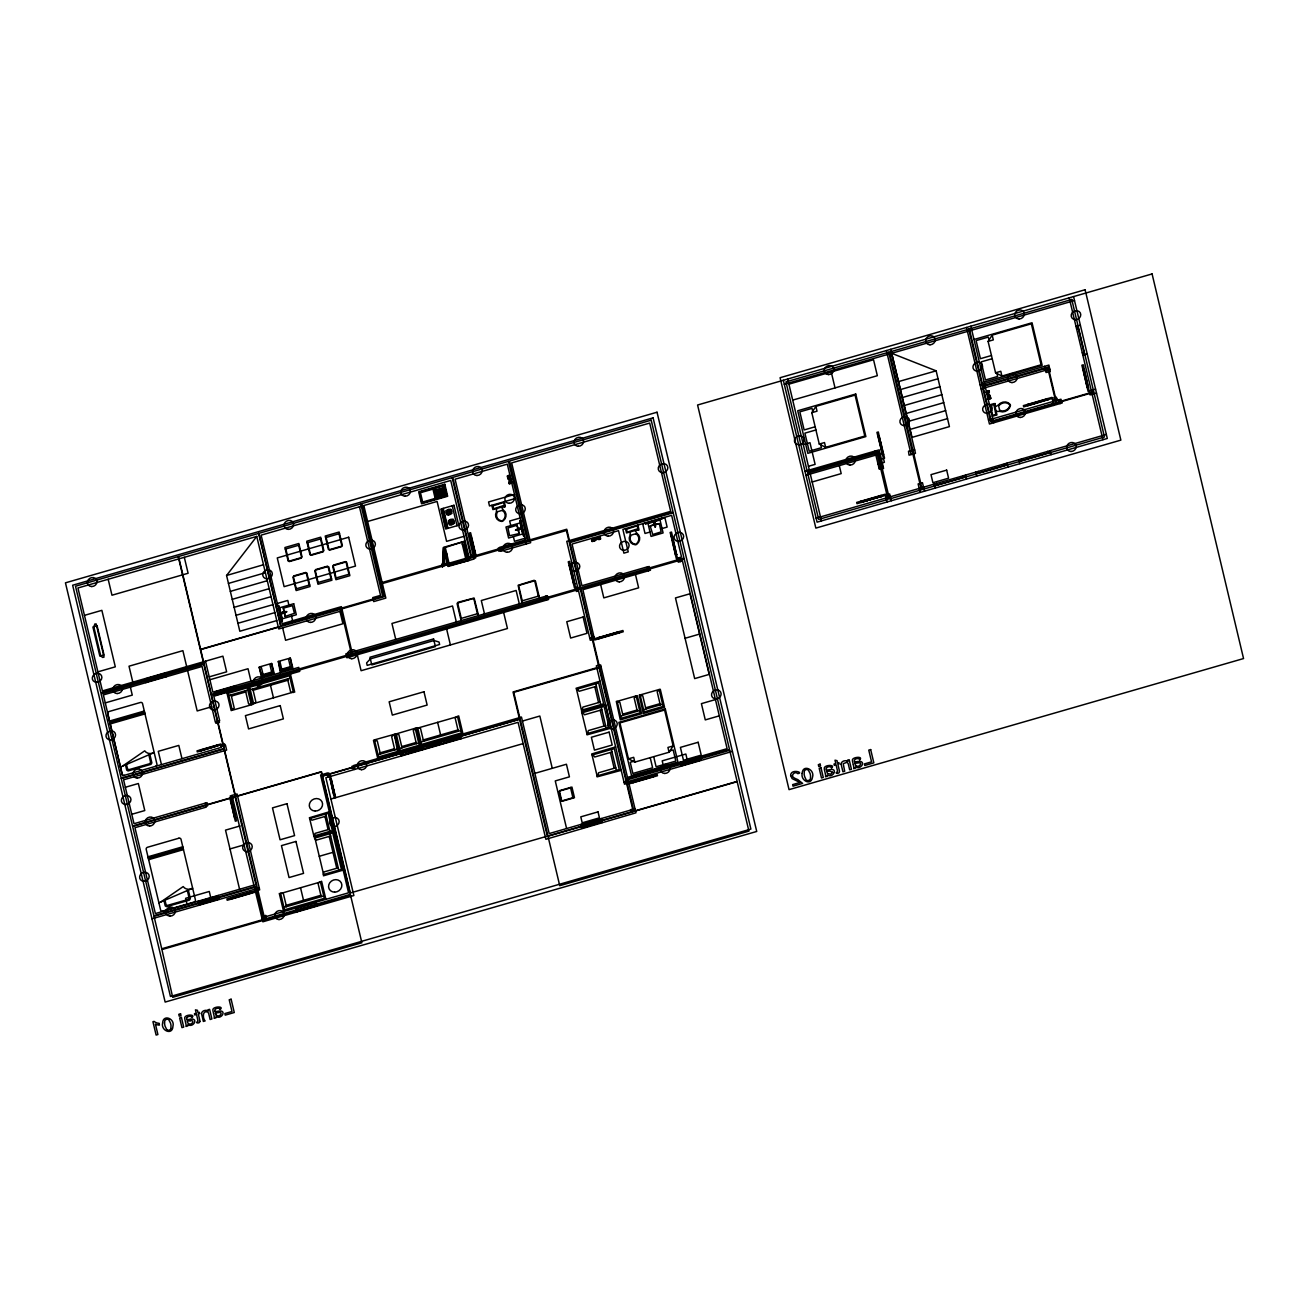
<?xml version="1.0" encoding="UTF-8"?>
<svg xmlns="http://www.w3.org/2000/svg" width="1309" height="1309" viewBox="0 0 1309 1309"><rect width="100%" height="100%" fill="white"/><g stroke="black" fill="none" stroke-linecap="round" stroke-linejoin="round"><path stroke-width="1.5" d="M198.003 1020.922L196.546 1014.475L194.746 1014.982L194.452 1013.722L196.235 1013.199L195.434 1009.844L197.446 1010.303L198.003 1012.691L199.312 1012.315L199.623 1013.591L198.314 1013.968L199.623 1019.498A9.278 8.312 -27.5 0 1 199.933 1021.413M837.564 771.23L836.091 764.816L834.308 765.34L834.013 764.063L835.797 763.54L834.995 760.185L837.007 760.644L837.564 763.032L838.873 762.656L839.167 763.932L837.875 764.309L839.184 769.856A9.278 8.312 -27.5 0 1 839.494 771.77C839.413 774.29 833.62 773.537 837.302 771.803M451.556 523.338C446.353 520.867 456.383 520.278 451.572 523.191M446.942 554.689L446.68 565.046L443.309 565.603M446.68 553.429L446.336 564.833L444.209 565.324M442.409 566.29L442.393 566.601A3.043 2.716 -27.5 0 1 442.557 563.394M444.209 565.57L445.076 548.193L444.193 548.226M650.197 526.038L652.766 534.497L661.127 531.896L659.327 523.616L650.262 525.874L659.294 523.535M654.925 523.207C655.089 520.475 656.3 529.801 654.565 526.054M496.716 508.497L496.307 512.081A7.51 6.725 -27.5 0 0 501.658 521.424A2.471 2.209 -27.5 0 0 502.885 521.064A7.51 6.725 -27.5 0 0 503.392 510.035L501.445 507.123M630.365 531.863L629.956 535.446A7.51 6.725 -27.5 0 0 635.307 544.789A2.471 2.209 -27.5 0 0 636.534 544.429A7.51 6.725 -27.5 0 0 637.025 533.401L635.078 530.489M199.868 1021.495C200.162 1023.736 194.043 1023.245 197.741 1021.462M450.181 512.228L449.658 510.837L448.087 511.23M447.94 511.164L448.185 513.275L450.296 512.359M252.408 704.422L248.105 686.26L252.375 704.52L232.249 710.263M261.653 677.964L259.133 666.952L262.176 677.015L273.565 673.726L271.601 663.303L274.432 674.282M289.829 658.182L278.359 661.438L280.83 671.632L292.218 668.343L290.254 657.92L293.101 668.899M393.616 734.513L374.423 739.896L378.628 756.929L397.609 751.464L394.336 734.087L399.081 752.364M399.376 752.282L395.154 733.924L396.202 733.809L400.243 750.695L419.224 745.23L415.215 728.426L416.377 728.082M636.158 695.897L637.319 695.668L641.623 713.716L620.302 719.868L616.294 701.379L617.177 701.477L621.17 718.281L640.15 712.8L636.158 695.897L617.112 701.346M659.114 689.516L660.276 689.287L664.579 707.335L643.259 713.487L639.25 694.997L640.134 695.095L644.126 711.9L663.107 706.418L659.114 689.516L640.068 694.964M170.906 1028.449L171.004 1025.372A25.787 23.104 -27.5 0 0 170.497 1023.065L168.714 1019.629A2.634 2.356 -27.5 0 0 164.705 1020.922L164.607 1023.998A26.589 23.824 -27.5 0 0 165.114 1026.305L166.783 1029.643M285.035 611.647L286.835 611.598L285.215 612.514M517.235 530.145L515.451 530.145L517.071 529.245M447.073 514.912L447.727 513.913M450.132 510.215L450.787 509.217M449.445 524.893L450.1 523.878M452.505 520.197L453.159 519.182M600.013 681.187L576.058 688.272L576.68 689.287L598.671 682.938L603.645 703.817L581.638 710.165L581.949 711.442M811.809 412.679L815.9 406.379L855.072 395.089L864.807 436.044L825.635 447.351L819.27 444.062L811.809 412.679L817.029 411.173L815.9 406.379M615.639 746.883L591.684 753.968L592.306 754.982L614.297 748.633L619.272 769.512L597.264 775.861L597.051 776.875L621.202 770.33M669.063 752.233L673.153 745.934L664.612 710.034L619.926 722.912L628.467 758.827L634.832 762.1L669.063 752.233L667.934 747.439L673.153 745.934M988.099 341.404L992.173 335.12L1031.345 323.814L1041.097 364.786L1001.925 376.076L995.56 372.787L988.099 341.404L993.318 339.898L992.173 335.12M285.395 611.565L286.491 612.072L282.973 613.316M276.772 620.597L239.825 631.249L226.572 575.485L256.76 536.412L278.768 628.974L342.353 610.649M282.204 612.17L285.738 612.236M519.46 528.509L520.769 528.361L520.197 529.523M654.467 525.743L655.285 527.183L655.4 525.498M329.295 811.793L309.317 817.798L309.857 818.534L328.199 813.249L332.339 830.659L313.996 835.944L313.931 836.958L333.942 831.33L343.187 870.109L323.405 875.819M605.576 704.635L581.507 711.752L582.112 712.767L604.12 706.418L609.078 727.297L587.087 733.645L587.005 734.856L611.025 728.115L605.445 704.667M519.084 533.548L517.104 525.236L519.019 533.597L509.61 535.741L507.957 527.985L517.055 525.236M122.375 766.223L144.71 750.842A7.396 6.627 -27.5 0 0 154.167 752.528L120.428 767.074M160.86 901.966L183.195 886.586A7.396 6.627 -27.5 0 0 192.652 888.255L158.913 902.801M995.102 407.05L998.391 404.939A7.51 6.725 -27.5 0 1 1010.139 404.416A2.471 2.209 -27.5 0 1 1010.417 405.545A7.51 6.725 -27.5 0 1 999.929 411.435L996.133 411.37M283.284 608.161L284.986 616.457L294.427 613.316L292.447 605.691L283.366 608.129L285.264 616.523M519.788 528.132L515.762 530.063L519.706 529.425M593.304 540.944C593.811 537.704 590.474 538.555 592.437 541.19M599.817 536.739L600.046 538.997M456.187 717.005L455.237 718.363L458.297 731.273M191.965 1017.6C196.366 1013.902 183.62 1014.344 184.749 1018.467A8.067 7.232 -27.5 0 0 184.913 1019.58L185.911 1023.949A16.853 15.103 -27.5 0 1 186.091 1024.996A4.074 3.649 -27.5 0 1 185.927 1026.469L187.792 1025.929A4.009 3.6 -27.5 0 0 187.841 1024.652C193.274 1028.089 198.15 1018.746 191.883 1019.106A8.95 8.018 -27.5 0 0 190.885 1019.204L190.28 1019.302M220.141 1009.484C224.968 1005.737 211.682 1006.376 212.909 1010.352A8.067 7.232 -27.5 0 0 213.089 1011.464L214.071 1015.833A16.853 15.103 -27.5 0 1 214.251 1016.88A4.074 3.649 -27.5 0 1 214.087 1018.337L215.952 1017.813A4.009 3.6 -27.5 0 0 216.018 1016.52C221.417 1019.891 226.392 1010.679 220.141 1010.99A8.95 8.018 -27.5 0 0 219.061 1011.088L218.308 1011.202A19.308 17.295 -27.5 0 1 215.003 1011.595L214.971 1011.399M831.526 767.941C836.238 764.358 823.263 764.652 824.31 768.727A8.067 7.232 -27.5 0 0 824.474 769.937L825.455 774.29A16.853 15.103 -27.5 0 1 825.652 775.337A4.074 3.649 -27.5 0 1 825.472 776.81L827.337 776.286A4.009 3.6 -27.5 0 0 827.403 774.993C832.884 778.479 837.629 768.988 831.444 769.447A8.95 8.018 -27.5 0 0 830.446 769.561L829.841 769.643A19.308 17.295 -27.5 0 1 826.388 770.068L826.355 769.872M859.686 759.825C864.071 755.833 851.063 757.027 852.47 760.611A8.067 7.232 -27.5 0 0 852.634 761.805L853.255 764.489M282.989 613.136L284.986 612.383M517.3 529.376L519.297 528.607M319.085 882.397L318.136 883.755L321.212 896.649M282.433 613.61L282.695 612.17M254.928 703.195L255.86 701.837L252.801 688.927M226.572 575.485L263.485 564.735M228.453 583.421L265.383 572.72M230.351 591.373L267.281 580.705M256.76 536.412L77.951 587.986L102.429 690.923L222.906 656.169L226.637 671.828L209.227 676.851M784.287 384.273L1074.509 300.563M788.902 384.159L873.545 359.746L877.341 375.699L792.698 400.112M420.271 491.906L443.489 485.214M421.334 492.462L443.849 485.966L446.058 495.277L423.543 501.772M434.539 490.499L444.258 487.684M434.588 490.76L444.324 487.962M434.801 491.644L444.536 488.83M434.866 491.906L444.602 489.108M435.063 492.708L444.782 489.893M435.112 492.969L444.847 490.171M435.324 493.82L445.044 491.022M435.39 494.082L445.109 491.284M435.57 494.884L445.305 492.086M973.994 339.506L1032.032 322.767L1042.16 365.326L984.123 382.064M435.635 495.146L445.371 492.348M435.832 495.947L445.551 493.149M435.897 496.209L445.616 493.411M508.956 475.674L507.319 476.149L507.63 477.49L509.266 477.016M509.888 475.412L509.054 476.083M436.077 497.011L445.813 494.213M507.663 476.329L509.021 475.952M445.878 494.475L436.142 497.289L434.31 489.566M507.761 476.738L510.69 475.887M507.859 477.131L510.297 476.721M422.872 502.82L446.074 496.127M509.986 478.57L509.79 477.752A6.381 5.711 -27.5 0 1 507.99 478.096L508.236 479.127A6.381 5.711 -27.5 0 1 509.954 478.472M510.69 478.374L508.694 478.947L509.07 480.485L511.05 479.912M367.616 521.489L437.108 501.445L446.598 541.353L464.008 536.33M510.428 481.859L508.776 482.334L509.103 483.659L510.739 483.185M511.443 481.565L510.51 482.252M509.136 482.514L510.477 482.121M509.234 482.923L512.163 482.072M509.332 483.316L511.77 482.89M285.297 549.109L299.237 545.1M307.14 542.81L321.065 538.801M325.597 537.639L339.522 533.614M441.738 509.234L442.622 508.988M1076.014 326.497L1080.367 325.237M1076.587 328.886L1078.321 328.379M84.463 615.361L101.873 610.338L115.307 666.837L97.897 671.844M991.453 355.508L980.425 358.682L976.121 340.602L988.311 337.084L988.999 340.013M514.519 494.475L488.552 501.969L489.501 505.961L515.468 498.467M289.093 561.152L301.283 557.634M310.937 554.852L323.127 551.334M329.393 549.682L341.584 546.164M992.206 358.699L981.177 361.873L985.481 379.97L997.671 376.452L996.967 373.523M289.207 561.626L301.397 558.109M311.051 555.327L323.241 551.809M329.508 550.156L341.698 546.638M900.477 389.558L938.046 378.759M446.304 528.378L447.171 528.132M902.408 397.527L939.927 386.728M995.56 372.787L1000.78 371.281L1001.925 376.076M293.609 575.944L305.782 572.426M315.436 569.644L327.626 566.126M293.723 576.418L305.897 572.9M315.551 570.119L327.741 566.601M333.386 565.095L345.56 561.577M333.5 565.57L345.674 562.052M815.163 426.767L804.135 429.957L799.832 411.86L812.022 408.343L812.725 411.271M1082.281 352.825L1084.016 352.317M815.932 429.957L804.904 433.148L809.207 451.229L821.381 447.711L820.694 444.798M232.249 599.326L269.179 588.674M904.339 405.495L941.826 394.68M980.146 384.911L1048.902 365.08L1050.26 371.592L1046.006 372.492L1044.549 366.34M1082.854 355.214L1087.206 353.954M520.115 518.02L509.676 521.031L510.755 525.596M520.753 520.671L519.886 520.917L523.436 535.888L524.304 535.626M470.176 536.232L471.338 535.888M981.096 388.904L1049.851 369.073M1045.629 370.889L1049.982 369.629M295.769 588.952L309.693 584.943M317.612 582.652L331.537 578.643M234.147 607.311L271.078 596.659M335.546 578.103L349.47 574.095M906.27 413.464L943.724 402.665M443.735 547.964L464.826 541.206L443.587 547.326L448.136 566.47L469.375 560.35L447.989 565.832M986.397 391.587L987.362 394.5M987.411 391.293L989.064 390.818L989.375 392.16L987.739 392.635M803.284 444.618L809.96 442.687L815.114 464.368L808.438 466.282M987.477 391.571L988.835 391.178M986.642 391.947L987.51 391.702M985.988 392.422L988.933 391.571M989.015 391.98L986.708 392.929M462.322 544.282L463.386 543.988L466.871 558.665L465.824 558.976M987.101 394.582L989.097 394.009L989.457 395.547L987.461 396.12M819.27 444.062L824.506 442.557L825.635 447.351M988.197 396.022A6.381 5.711 -27.5 0 0 989.915 395.351L990.16 396.382A6.381 5.711 -27.5 0 0 988.36 396.742M1082.788 369.04L1084.179 368.631M987.853 397.772L990.308 397.347M988.884 397.478L990.52 397.003L990.848 398.329L989.211 398.803M236.045 615.295L272.976 604.643M277.344 603.449L287.8 600.438L288.896 605.102M908.217 421.433L945.622 410.65M987.461 398.59L990.389 397.756M988.18 399.098L990.488 398.149M277.983 606.116L278.85 605.871L282.4 620.826L281.533 621.071M473.858 551.645L475.02 551.318M877.848 436.208L879.239 435.799M524.942 538.294L514.502 541.304L513.39 536.641M989.555 404.89L994.267 403.532L996.967 414.888L992.255 416.246M525.334 539.962L499.793 547.326L500.742 551.318L530.636 542.695L511.655 462.895L649.689 423.085L670.683 511.344L566.748 541.321L590.277 640.248L593.059 639.447M473.154 555.261L475.772 554.509L470.586 532.698L469.424 533.025L474.872 555.916M499.858 547.571L498.402 547.98L498.664 549.044M994.595 404.874L995.216 403.548L994.725 405.43M237.943 623.28L274.874 612.612M910.148 429.401L947.52 418.635M473.923 558.452L475.658 557.945L475.151 555.818M500.611 550.762L498.876 551.253L498.369 549.125M880.499 441.918L878.323 431.97L876.932 432.363L884.409 462.273L882.331 462.879M1033.832 402.599L1023.376 405.61L1023.687 406.886L1034.126 403.876M1034.175 402.501L1051.929 397.38L1053.843 405.446M1027.63 404.694L1047.789 398.754M1088.581 387.153L1087.19 387.546L1083.099 368.958M1027.827 405.528L1047.985 399.572M1034.47 403.777L1056.33 397.134L1057.247 400.194M804.97 471.273L879.239 449.854L883.559 468.393L880.761 469.195M1052.616 400.259L1056.968 399M988.491 420.025L1060.945 399.212L1062.204 402.943L989.44 424.018L966.484 327.463M1095.568 389.149L1088.106 391.391L1084.228 375.11M341.682 608.947L384.044 596.724L381.017 583.961L566.421 530.489L580.083 587.937L352.317 653.633L341.404 606.656L282.171 623.738L261.113 535.152L450.721 480.468L469.702 560.268L474.054 559.008L455.074 479.209L507.303 464.155L526.283 543.955M805.919 475.265L880.188 453.847M882.25 454.714L883.64 454.305M1096.517 393.142L1090.053 394.909L1083.263 364.802L1081.872 365.211L1084.163 374.783M598.377 537.148L599.849 536.805M592.699 539.046L594.941 538.392M596.626 537.917L598.867 537.263M594.139 539.063L595.039 538.801A6.381 5.711 -27.5 0 0 595.48 540.404L594.351 540.732A6.381 5.711 -27.5 0 0 594.139 539.063L591.57 540.126L591.864 541.353L593.893 540.781L593.599 539.537M596.757 538.441L600.34 537.59L600.635 538.833L598.606 539.423L598.311 538.179M594.351 540.732L595.48 540.404M653.796 523.715L655.4 526.022M655.056 523.338L654.729 525.563M881.415 459.05L884.557 458.15L880.679 441.869M910.23 450.738L908.479 451.245L909.051 455.172L915.482 453.307L890.758 349.307M910.344 451.212L914.696 449.969M812.169 481.99L841.196 473.613L839.298 465.644M878.028 464.351L882.381 463.108M650.017 532.027L645.01 533.467L642.735 523.895L664.857 517.513L667.132 527.085L662.059 528.558M145.004 679.076L165.31 673.219M878.83 467.706L883.182 466.446M880.695 468.884L879.304 469.276L874.887 451.114M145.757 682.267L166.063 676.409M569.17 565.603L570.56 565.21M671.042 536.314L672.433 535.905M105.276 702.884L132.274 695.112L130.376 687.127M458.085 602.893L473.318 598.491M519.019 585.319L534.252 580.918M672.662 542.319L670.126 532.485L671.517 532.076L678.307 562.183L682.48 560.972L727.117 748.666L627.535 777.382M209.915 679.731L248.023 668.735L250.984 681.155M259.755 666.87L271.159 663.565M259.837 667.181L261.358 667.377L263.24 675.297M271.225 663.892L269.981 664.89L271.863 672.81M278.49 661.798L280.011 661.994L281.91 669.913M289.878 658.509L288.635 659.507L290.516 667.426M573.571 584.125L574.962 583.716M675.444 554.82L676.835 554.427M860.913 501.494L881.104 495.669M263.06 674.56L271.683 672.073M281.73 669.177L290.353 666.69M861.077 502.198L881.284 496.373L861.109 502.329M886.847 494.737L889.629 493.935L891.347 500.742M867.425 500.676L856.97 503.687L856.675 502.411L885.228 494.18L886.995 502.002M886.913 495.047L867.376 500.513M261.849 675.689L273.237 672.401M280.519 670.306L291.907 667.017M460.637 618.568L478.047 613.545M521.587 600.995L538.997 595.971M109.481 721.063L144.301 711.016M885.817 497.076L890.169 495.816M109.711 722.028L144.53 711.981M577.596 586.956L574.487 587.954L570.609 571.673M816.129 518.168L1106.35 434.473M647.448 566.993L649.199 566.486L650.458 570.217L582.898 589.704L594.679 640.003L623.231 631.772L622.92 630.496L612.481 633.507M679.486 557.749L676.344 558.648L672.482 542.368M215.02 691.954L235.325 686.096M109.94 722.977L144.759 712.93M934.511 485.737L965.846 476.689M976.056 473.76L1007.39 464.711M1019.236 461.292L1050.571 452.259M110.169 723.942L144.988 713.896M215.772 695.161L236.078 689.303M578.529 590.866L576.435 591.472L569.66 561.365L568.253 561.774L570.544 571.346M228.78 695.521L247.761 690.039M250.281 689.663L290.042 678.177M231.382 696.077L245.748 691.937M253.112 690.268L287.833 680.255M211.682 706.762L197.184 710.951L187.596 670.617M253.586 703.571L293.347 692.101M232.168 709.707L234.229 708.054L231.088 694.85M251.148 704.242L248.595 703.915L245.454 690.71M200.572 750.09L217.392 745.23M589.819 638.334L594.171 637.074M200.735 750.777L217.539 745.819M205.988 749.403L197.283 751.922L197.021 750.859L220.828 743.987L221.385 746.392M206.282 749.321L224.493 743.79L224.87 745.377M592.977 639.119L612.137 633.605M618.813 631.985L598.622 637.81L618.781 631.854L619.059 632.967M598.786 638.514L618.977 632.689M125.353 787.265L138.361 783.518L144.775 810.549L131.784 814.296M685.082 638.268L699.579 634.096M599.129 664.988L596.348 665.79L624.508 784.206L627.289 783.404M599.211 665.299L600.602 664.89L635.961 812.807L545.886 839.298L518.069 722.323L325.876 777.742L353.872 895.536L262.831 921.798L231.988 795.447M601.158 666.445L513.046 691.97L519.509 719.099L322.489 775.926L321.474 771.672L235.587 796.445L211.551 695.357L580.345 589.001L598.933 667.197M396.234 733.891L415.215 728.279M374.734 740.534L377.27 740.861L380.412 754.066M393.714 735.053L391.653 736.722L394.778 749.91M396.332 734.3L398.885 734.627L402.01 747.832M415.313 728.835L413.251 730.487L416.393 743.692M417.751 728.082L457.512 716.628M596.397 686.309L579.118 691.299L577.204 689.139M423.249 739.945L457.986 729.931M380.117 752.839L394.5 748.699M401.732 746.605L416.098 742.465M421.056 742.007L460.817 730.537M378.105 754.72L397.085 749.255M399.703 748.503L418.684 743.021M206.053 806.344L207.493 805.919L207.247 804.855M232.74 798.637L230.139 799.39L233.362 812.954M327.103 773.472L328.837 772.964L332.535 789.818M353.79 765.765L352.056 766.272L352.563 768.399L354.559 768.972M400.227 752.462L460.293 735.134M230.891 802.581L232.053 802.253M327.855 776.662L330.473 775.91L333.697 789.474M400.996 755.653L461.063 738.341M522.422 721.063L539.832 716.039L552.267 768.334M330.064 779.444L331.226 779.1L334.646 794.612M600.144 702.115L582.865 707.105L582.178 710.018M617.275 701.869L619.812 702.197L622.953 715.401M636.256 696.404L634.178 698.057L637.319 711.262M640.232 695.504L642.768 695.832L645.91 709.036M659.212 690.023L657.151 691.692L660.276 704.88M601.829 709.789L584.55 714.779L582.652 712.62M234.556 818.01L235.718 817.683M334.908 794.53L333.746 794.858L330.326 779.362M622.659 714.174L637.041 710.034M645.615 707.809L659.998 703.653M330.932 799.03L523.125 743.594M240.038 825.946L225.524 830.119L239.58 889.269M620.646 716.072L639.626 710.591M643.603 709.691L662.583 704.226M147.966 856.806L182.785 846.759M605.592 725.595L588.314 730.586L587.61 733.498M148.195 857.755L183.015 847.708M148.424 858.72L183.244 848.674M148.653 859.669L183.473 849.623M715.45 699.579L701.411 703.637L705.273 719.901L719.312 715.843M326.285 816.063L311.886 820.219L310.298 818.42M229.991 848.936L244.505 844.747M329.426 829.235L315.027 833.391L314.438 835.813M534.857 773.357L566.437 764.243L569.431 776.842L555.261 780.917L566.601 828.548M612.023 752.004L594.744 756.995L592.83 754.835M314.455 838.202L332.731 832.917L341.42 869.372L323.127 874.641M330.653 835.993L316.631 840.034L315.224 839.282M628.467 758.827L633.687 757.322L634.832 762.1M633.425 761.38L630.218 762.296L632.885 773.472L652.618 767.778L650.213 757.666M669.979 750.826L673.17 749.91L675.82 761.085L656.104 766.779L653.698 756.667M615.77 767.81L598.491 772.801L597.804 775.713M319.265 856.282L332.993 852.323M559.614 790.62L571.935 787.069L574.471 797.705L562.134 801.255M559.696 791.012L570.577 787.887M254.093 885.08L155.378 913.551L134.958 827.697L206.233 807.129L205.284 803.137M197.937 901.705L218.259 895.847M680.042 762.672L700.348 756.815M198.706 904.895L219.012 899.038M624.049 782.291L628.402 781.031M680.795 765.863L701.1 760.005M151.975 918.803L259.411 887.895M628.484 781.375L732.418 751.399M562.052 800.863L572.933 797.721M627.224 783.077L646.761 777.611M646.711 777.464L657.167 774.453L657.462 775.73L628.909 783.96M653.027 775.812L632.82 781.637L653.06 775.942M237.338 895.978L226.899 898.988L227.193 900.265L237.633 897.254M237.682 895.863L256.842 890.349M231.137 898.072L251.295 892.116M256.908 890.66L259.689 889.858L237.076 793.974L230.237 795.954L230.744 798.081M633.016 782.471L653.224 776.646M338.246 867.818L324.207 871.876L323.323 873.283M231.333 898.89L251.508 892.951M237.993 897.14L255.746 892.018M280.65 893.491L320.41 882.004M286.164 905.337L320.885 895.307M283.971 907.399L323.732 895.929M633.36 808.929L630.578 809.747L631.036 811.662L635.209 810.451M262.978 916.202L265.776 915.4L266.218 917.314L262.045 918.525M630.66 810.075L549.191 833.571L521.473 717.07L353.725 765.454L354.674 769.447M633.441 809.257L634.832 808.847M261.669 916.922L263.06 916.513M581.131 824.785L601.436 818.927M630.889 811.024L635.241 809.764M266.234 916.545L348.57 892.803L320.574 775.01L327.021 773.144L327.97 777.137M295.949 908.397L316.254 902.539M581.883 827.975L602.205 822.117M296.701 911.588L317.023 905.73M898.53 381.59L936.148 370.84L949.418 426.603L912.078 437.37L891.658 353.299L936.148 370.84M291.972 692.494L290.598 691.807L287.522 678.913M419.076 727.706L420.5 728.377L423.576 741.27M281.991 893.098L283.415 893.769L286.491 906.679M517.415 529.834L519.591 529.572M282.826 612.334L285.051 612.268M190.198 1020.725C196.039 1019.596 190.95 1026.763 187.956 1023.098A4.778 4.287 -27.5 0 1 187.334 1021.544L187.138 1020.955A15.168 13.597 -27.5 0 0 190.198 1020.693M278.359 661.438L280.306 672.581M581.851 712.767L586.923 733.727M592.028 754.982L597.1 775.942M374.423 739.896L373.474 740.469L377.761 758.516M309.628 818.534L313.865 836.009M446.042 510.575L447.056 511.099M450.787 513.03L451.818 513.553M448.414 520.557L449.429 521.08M453.159 522.995L454.19 523.518M847.692 761.38L847.561 760.153L849.165 759.695L851.455 769.332L849.672 769.839L848.428 764.571A7.625 6.84 -27.5 0 0 848.101 763.556L847.463 762.607A1.882 1.685 -27.5 0 0 847.005 762.296L843.209 763.654L844.698 771.279L842.914 771.786L841.392 765.34A8.296 7.429 -27.5 0 1 841.212 764.161M808.275 769.97L810.058 773.423A25.787 23.104 -27.5 0 1 810.566 775.713L810.467 778.79A2.733 2.454 -27.5 0 1 806.229 780.099L804.659 776.646A26.589 23.824 -27.5 0 1 804.151 774.355L804.266 771.263A2.634 2.356 -27.5 0 1 808.373 769.856M855.759 765.405C859.015 768.776 863.662 761.527 858.066 762.934A15.168 13.597 -27.5 0 1 854.859 763.212M654.876 522.815C652.013 523.633 655.694 520.949 653.567 523.387M216.132 1014.982C219.732 1018.549 223.954 1011.088 218.505 1012.593A15.168 13.597 -27.5 0 1 215.298 1012.871L215.445 1013.428M251.279 704.733L247.237 687.847L228.257 693.312L232.249 710.116L231.202 710.623L226.801 692.396M653.993 523.698L654.631 525.514M854.515 761.707L854.564 761.903A19.308 17.295 -27.5 0 0 857.87 761.494L858.606 761.429A8.95 8.018 -27.5 0 1 859.604 761.314C866.329 761.74 860.128 770.379 855.579 766.861A4.009 3.6 -27.5 0 1 855.513 768.154L853.648 768.694A4.074 3.649 -27.5 0 0 853.812 767.221A16.853 15.103 -27.5 0 0 853.632 766.174L853.321 764.767M330.113 833.686L338.786 870.125M329.197 836.418L336.773 868.243M290.418 674.037L294.721 692.166M293.461 692.543L289.469 675.771L249.708 687.258L253.701 704.013M314.929 838.055L323.618 874.51M321.589 881.202L325.892 899.332M320.312 881.579L324.305 898.334L284.544 909.804L280.551 893.049M270.472 685.261L273.466 697.828M300.53 887.747L303.524 900.33M279.275 893.409L283.595 911.539M1073.56 296.587L1107.299 438.466L817.078 522.16L783.338 380.281M1077.765 325.99L1084.588 354.723M1069.208 297.83L1102.947 439.709M1083.868 368.729L1088.27 387.235M1059.177 399.638L1060.126 403.63M1047.756 398.59L1048.051 399.867M1050.194 450.672L1051.143 454.648M1047.576 451.425L1047.969 453.012M1027.549 404.416L1027.86 405.692M1021.462 458.952L1021.854 460.539M1018.86 459.704L1019.809 463.697M1007.014 463.124L1007.963 467.117M989.915 395.351L990.16 396.382M987.444 392.291L987.935 394.336M988.164 395.923L988.802 397.936M1004.396 463.877L1004.772 465.464M987.722 396.038L988.246 398.656M970.836 326.203L993.793 422.758M978.281 471.404L978.657 473.007M975.68 472.156L976.629 476.149M965.469 475.102L966.418 479.094M962.851 475.854L963.244 477.441M936.737 483.381L937.129 484.984M934.135 484.134L935.084 488.126M924.498 491.186L922.469 482.677L918.116 483.937L920.145 492.429M886.406 350.55L911.129 454.567M879.059 435.848L883.33 454.403M878.159 436.11L882.561 454.616M881.039 495.375L881.35 496.651M831.231 371.952L835.027 387.906M860.847 501.2L861.158 502.476M787.691 379.021L821.43 520.9M680.402 561.577L679.453 557.585L681.531 556.996L671.632 515.337L622.888 529.392L628.238 551.891L623.886 553.151L618.535 530.652L572.049 544.053L581.949 585.712L647.415 566.83L648.364 570.822M672.122 536.003L676.524 554.509M671.353 536.215L675.608 554.771M661.961 518.348L645.828 523.845L645.648 523.044M700.25 756.406L701.199 760.398M699.661 760.414L699.464 759.629L682.251 765.438M698.597 757.306L699.17 759.711M637.876 525.073L638.907 529.392L626.536 532.959L625.506 528.64M637.434 529.818L638.808 530.292L636.845 529.981M687.29 760.153L685.851 754.033L662.19 760.856L663.647 766.959M681.776 762.165L682.349 764.554M635.47 574.536L638.628 587.839L603.809 597.886L600.651 584.583M679.944 762.263L680.893 766.256M600.046 537.672L600.406 539.177L598.949 539.603L598.589 538.097M598.982 536.428L599.62 539.128M598.884 538.015L599.178 539.243M596.56 537.672L597.002 539.488L595.317 539.979L594.891 538.163M652.978 775.648L653.289 776.924M593.304 539.619L593.664 541.124L592.208 541.55L591.848 540.044M592.241 538.375L592.879 541.059M598.557 637.516L598.851 638.792M632.787 781.473L633.098 782.749M570.249 565.292L574.651 583.798M569.48 565.521L573.751 584.059M595.791 683.773L600.749 704.651M611.418 749.468L616.375 770.346M601.224 707.253L606.198 728.131M594.793 686.767L598.54 702.573M600.226 710.247L603.989 726.053M610.419 752.462L614.166 768.268M576.5 689.303L581.474 710.247M601.355 818.534L602.304 822.527M600.749 822.543L600.553 821.741L583.339 827.566M599.702 819.434L600.275 821.823M545.558 596.2L546.508 600.193M539.472 597.968L535.414 580.934L534.105 580.312L518.119 585.319L522.062 602.974M509.937 476.394L510.428 478.439M510.788 479.978L511.279 482.039M534.776 581.196L538.343 596.151M509.365 476.558L509.659 477.801M510.215 480.158L510.706 482.203M507.99 478.096L508.236 479.127M582.865 824.294L583.438 826.683M581.032 824.392L581.981 828.384M504.243 501.707L505.274 506.027L492.888 509.594L491.857 505.274M503.801 506.452L505.176 506.927L503.212 506.616M570.495 787.478L573.015 798.13M518.675 585.843L522.242 600.798M519.297 603.776L516.122 590.474L481.303 600.52L484.477 613.823M559.483 791.372L561.692 800.683M559.041 791.487L561.25 800.797M503.654 612.547L507.45 628.516L361.088 670.715L357.292 654.762M471.076 535.97L474.758 551.4M470.438 536.15L474.12 551.58M464.63 541.942L468.884 559.81M464.27 542.041L468.524 559.908M461.946 542.695L466.2 560.563M478.521 615.541L474.153 598.066L457.937 602.287L457.07 603.531L461.112 620.564M452.243 505.781L456.988 525.727M473.842 598.769L477.409 613.725M444.553 485.77L446.762 495.08M443.244 508.367L447.989 528.329M442.966 509.168L447.4 527.789M444.455 516.826L445.273 520.229M443.653 517.071L444.455 520.475M441.509 509.577L445.944 528.198M433.148 489.91L434.981 497.616M445.273 547.506L449.527 565.373M457.741 603.416L461.292 618.372M456.317 621.939L452.521 605.985L391.947 623.46L395.743 639.414M420.647 493.509L422.48 501.216M419.6 492.953L421.809 502.263M446.614 629.007L450.411 644.961M458.674 715.827L462.993 733.956L420.68 746.146L416.377 728.017M457.414 716.187L461.39 732.958L421.629 744.412L417.636 727.64M460.195 734.742L461.144 738.734M459.606 738.751L459.41 737.949L441.329 744.019M458.559 735.642L459.132 738.031M437.631 722.355L440.626 734.938M440.757 740.354L441.428 743.136M440.168 744.363L439.971 743.561L421.891 749.632M439.12 741.254L439.693 743.643M421.416 746.359L421.989 748.748M363.82 505.536L385.844 598.098L373.687 601.6L372.738 597.608L380.543 595.366L359.468 506.796M420.729 749.959L420.533 749.173L402.452 755.244M419.682 746.85L420.238 749.255M401.879 751.562L402.828 755.555M400.145 752.07L401.094 756.062M346.623 562.117L349.847 575.682L335.922 579.707L332.699 566.143M342.369 545.591L339.146 532.027L325.221 536.036L328.444 549.6M346.1 562.281L348.947 574.242M338.998 533.777L341.845 545.738M333.222 565.995L336.069 577.956M326.121 537.492L328.968 549.453M339.964 611.336L342.909 623.755L285.591 640.281L282.646 627.862M328.69 566.666L331.913 580.247L317.989 584.256L314.765 570.691M328.166 566.83L331.013 578.791M323.912 550.762L320.689 537.197L306.764 541.222L309.988 554.787M320.541 538.948L323.388 550.925M315.289 570.544L318.136 582.505M307.664 542.662L310.511 554.64M306.846 572.966L310.069 586.53L296.145 590.555L292.921 576.991M306.322 573.129L309.169 585.09M302.068 557.061L298.845 543.497L284.92 547.522L288.144 561.086M298.714 545.248L301.561 557.225M293.445 576.844L296.292 588.805M285.82 548.962L288.667 560.939M333.762 789.736L335.66 797.721M291.531 616.146L292.611 620.728M332.601 790.08L334.499 798.048M325.794 813.953L329.933 831.346M324.959 816.44L328.084 829.611M316.156 902.146L317.105 906.139M314.52 903.046L315.093 905.435M297.683 907.89L298.256 910.295M295.85 908.004L296.799 911.997M235.227 685.703L236.176 689.696M233.869 686.521L216.656 692.346L216.46 691.545M233.771 687.405L234.344 689.794M216.95 692.265L217.507 694.654M184.307 557.307L188.103 573.26L111.969 595.219L108.172 579.265M214.921 691.561L215.87 695.554M205.497 661.192L212.86 692.15L298.779 667.377L299.728 671.37L213.809 696.143L219.667 720.735L215.314 721.995L202.093 666.445L103.378 694.915L122.621 775.828L221.336 747.357L221.123 746.457L225.475 745.214L226.637 750.09L123.57 779.82L134.009 823.705L207.035 802.646L207.542 804.773M219.045 720.915L219.437 722.503L217.114 723.173L215.887 723.239L215.576 721.913M231.038 797.999L236.487 820.874L235.325 821.201L233.427 813.216M231.791 802.319L235.456 817.749M217.343 745.001L217.589 746.065M231.153 802.515L234.704 817.961M251.263 891.953L251.573 893.229M186.68 666.625L182.884 650.655L129.018 666.199L132.798 682.153M200.506 749.844L200.768 750.908M231.071 897.778L231.366 899.054M165.212 672.81L166.161 676.802M218.161 895.454L219.11 899.43M163.854 673.628L146.641 679.453L146.444 678.651M217.572 899.463L217.376 898.661L200.162 904.486M163.756 674.511L164.329 676.9M216.509 896.354L217.081 898.743M181.967 758.713L178.809 745.41L158.274 751.333L161.449 764.62M210.733 897.598L209.276 891.478L185.616 898.301L187.072 904.404M146.935 679.371L147.492 681.76M199.688 901.197L200.261 903.603M144.906 678.667L145.855 682.66M197.855 901.312L198.804 905.288M188.349 890.12L190.361 898.645L189.445 900.117L166.488 906.695L165.245 905.926L163.969 900.625M187.334 890.562L189.101 898.023L188.169 899.463L167.356 905.435L166.079 904.715L164.983 900.183M149.864 754.393L151.877 762.902L150.993 764.358L128.053 770.952L126.728 770.15L125.484 764.898M148.85 754.818L150.6 762.247L149.766 763.687L128.871 769.692L127.562 768.939L126.482 764.456M159.076 1023.507L159.453 1025.094A11.568 10.357 -27.5 0 1 155.427 1024.145L157.898 1034.552L156.115 1035.059L152.94 1021.724L154.086 1021.38A9.359 8.394 -27.5 0 0 159.109 1023.36M171.054 1028.498A2.733 2.454 -27.5 0 1 166.668 1029.741M186.86 1017.682A3.387 3.027 -27.5 0 1 192.178 1017.453M186.794 1019.22A2.307 2.062 -27.5 0 1 186.811 1017.682M190.132 1019.286A19.308 17.295 -27.5 0 1 186.827 1019.711M201.651 1013.821A8.296 7.429 -27.5 0 0 201.848 1014.982L203.353 1021.445L205.137 1020.922C202.699 1018.762 202.175 1010.09 207.444 1011.955A1.882 1.685 -27.5 0 1 207.902 1012.266L208.54 1013.215A7.625 6.84 -27.5 0 1 208.867 1014.23L210.111 1019.498L211.894 1018.975L209.604 1009.354L208 1009.812L208.131 1011.023A3.976 3.567 -27.5 0 0 205.137 1010.417A3.796 3.403 -27.5 0 0 201.406 1013.804M216.083 1014.999A4.778 4.287 -27.5 0 1 215.51 1013.411M220.354 1009.321A3.387 3.027 -27.5 0 0 215.036 1009.55A2.307 2.062 -27.5 0 0 214.954 1011.104M826.421 768.023A3.387 3.027 -27.5 0 1 831.739 767.794M826.339 769.561A2.307 2.062 -27.5 0 1 826.372 768.023M840.967 764.145A3.796 3.403 -27.5 0 1 844.698 760.807A3.976 3.567 -27.5 0 1 847.708 761.363M855.644 765.356A4.778 4.287 -27.5 0 1 855.055 763.769M859.898 759.678A3.387 3.027 -27.5 0 0 854.597 759.907A2.307 2.062 -27.5 0 0 854.515 761.445M124.257 775.353A1.816 1.636 -27.5 0 1 122.13 774.257L107.714 713.618A1.816 1.636 -27.5 0 1 109.072 711.523L140.407 702.475A1.816 1.636 -27.5 0 1 142.534 703.571L156.949 764.211A1.816 1.636 -27.5 0 1 155.591 766.321M162.643 1022.984C160.532 1030.592 172.559 1035.828 172.935 1026.289C175.193 1018.582 162.954 1013.837 162.643 1022.984M802.204 773.324C800.29 780.36 811.04 786.284 812.48 777.35C815.18 769.348 802.548 763.851 802.204 773.324M281.402 612.972L282.302 613.659L281.402 612.923M790.636 775.55L792.141 778.626L798.195 781.588A7.347 6.594 -27.5 0 1 799.783 782.537L792.649 784.615L793.025 786.169L802.613 783.404L797.721 779.559A28.062 25.133 -27.5 0 1 794.301 778.004C789.736 776.041 795.038 770.346 797.754 773.652C804.544 772.703 790.636 768.252 790.636 775.55M832.688 772.31L830.626 774.192L827.583 773.521A4.778 4.287 -27.5 0 1 826.895 771.885L826.699 771.296A15.168 13.597 -27.5 0 0 829.742 771.034L832.688 772.31M508.988 479.503L510.183 479.438L509.005 479.421M595.399 539.112L596.577 539.046L595.399 539.063M987.984 395.007L989.162 394.942L987.984 394.958M443.473 547.637L442.491 567.026L443.473 547.637M492.675 505.961L493.755 508.759L504.456 505.258L503.392 502.541L492.675 505.928M626.324 529.327L627.387 532.125L638.105 528.656L636.992 525.907L626.324 529.261M990.373 405.594L992.647 415.198L995.887 414.593L993.891 404.612L990.373 405.512M94.804 624.278L93.79 626.749L100.728 655.891L102.707 657.478L104.049 657.085L96.162 623.902L94.804 624.278M370.365 658.869L366.602 662.91L367.191 665.381L439.611 644.486L439.022 642.015L433.95 640.526L370.365 658.869M348.669 537.246L277.263 557.929L284.102 586.661L355.508 566.061L348.669 537.246M657.036 412.22L65.45 582.832L165.147 1002.072L756.733 831.46L657.036 412.22M1085.096 289.747L780.082 377.712L815.851 528.1L1120.864 440.135L1085.096 289.747M653.093 417.849L72.65 585.238L170.448 996.476L750.891 829.072L653.093 417.849M1152.084 273.941L697.582 405.005L789.049 789.638L1243.55 658.558L1152.084 273.941M178.237 556.603L75.513 586.219L100.875 692.886L203.599 663.27L178.237 556.603M258.609 533.418L178.515 556.521L200.604 649.346L280.682 626.258L258.609 533.418M360.744 503.965L258.904 533.336L280.846 625.637L382.703 596.266L360.744 503.965M452.145 477.605L361.906 503.621L380.755 582.898L470.995 556.865L452.145 477.605M508.432 461.373L452.734 477.441L471.584 556.701L527.282 540.633L508.432 461.373M651.195 420.189L509.594 461.03L528.443 540.306L566.748 529.245L569.726 541.746L673.022 511.966L651.195 420.189M888.68 352.252L785.956 381.884L807.408 472.074L878.208 451.654L889.466 498.991L921.389 489.795L888.68 352.252M968.758 329.181L889.547 352.023L922.256 489.533L1104.469 436.993L1093.849 392.307L990.848 422.005L968.758 329.181M1071.776 299.466L969.347 329.017L982.879 385.926L1048.214 367.093L1056.625 402.468L1093.719 391.767L1071.776 299.466M444.815 484.265L418.7 491.791L421.547 503.769L447.662 496.242L444.815 484.265M508.89 475.412L507.532 475.805L507.974 477.67L509.332 477.278L508.89 475.412M510.363 481.597L509.005 481.99L509.446 483.839L510.805 483.463L510.363 481.597M453.978 505.274L440.92 509.037L445.665 528.983L458.723 525.22L453.978 505.274M855.742 394.025L797.721 410.764L807.833 453.323L865.871 436.584L855.742 394.025M97.079 625.784L92.906 626.995L99.844 656.136L104.016 654.942L97.079 625.784M502.214 510.379L497.502 511.737A6.987 6.25 -27.5 0 0 501.134 520.802A2.471 2.209 -27.5 0 0 503.081 520.246A6.987 6.25 -27.5 0 0 502.214 510.379M1047.707 367.796L983.01 386.466L991.289 421.302L1056.003 402.648L1047.707 367.796M520.344 520.507L523.845 536.052L520.344 520.507M520.049 522.929L505.978 526.987L508.596 538.032L522.667 533.957L520.049 522.929M988.704 390.638L987.362 391.031L987.804 392.896L989.146 392.504L988.704 390.638M990.177 396.823L988.819 397.216L989.26 399.081L990.618 398.689L990.177 396.823M278.441 605.691L281.942 621.235L278.441 605.691M293.691 603.727L279.619 607.785L282.237 618.813L296.309 614.755L293.691 603.727M877.014 453.127L807.653 473.138L818.665 519.411L888.009 499.416L877.014 453.127M673.219 512.768L569.922 542.548L580.672 587.774L683.969 557.978L673.219 512.768M340.815 609.192L200.67 649.608L211.289 694.294L351.434 653.878L340.815 609.192M662.321 518.577L645.468 523.616L662.321 518.577M660.031 520.033L647.988 523.518L651.048 536.412L663.09 532.943L660.031 520.033M635.847 533.745L631.134 535.103A6.987 6.25 -27.5 0 0 634.783 544.168A2.471 2.209 -27.5 0 0 636.714 543.611A6.987 6.25 -27.5 0 0 635.847 533.745M203.86 664.334L101.137 693.95L121.181 778.266L223.904 748.65L203.86 664.334M946.669 470.127L930.994 474.643L932.908 482.71L948.583 478.194L946.669 470.127M547.326 595.775L345.936 653.78L346.885 657.773L548.586 599.506L547.326 595.775M684.214 559.041L580.918 588.837L626.209 779.28L729.506 749.501L684.214 559.041M433.574 638.923L369.972 657.249L371.789 664.923L435.39 646.581L433.574 638.923M583.11 617.014L566.764 621.726L570.642 638.056L587.005 633.327L583.11 617.014M280.224 705.6L245.405 715.63L248.563 728.933L283.382 718.886L280.224 705.6M689.99 593.762L675.477 597.935L694.67 678.602L709.167 674.413L689.99 593.762M223.97 748.912L121.246 778.544L132.569 826.143L235.293 796.527L223.97 748.912M423.969 691.757L389.149 701.804L392.324 715.107L427.143 705.06L423.969 691.757M599.064 667.737L513.75 692.346L547.915 835.976L633.229 811.367L599.064 667.737M235.064 796.87L132.634 826.421L153.889 915.793L256.319 886.242L235.064 796.87M321.245 772.015L235.653 796.706L264.745 919.065L350.337 894.374L321.245 772.015M519.558 719.377L322.538 776.188L350.321 892.967L547.342 836.14L519.558 719.377M286.982 803.693L272.485 807.882L280.061 839.789L294.574 835.617L286.982 803.693M178.891 838.218L147.557 847.25A1.816 1.636 -27.5 0 0 146.199 849.345L160.614 910A1.816 1.636 -27.5 0 0 162.741 911.08L194.076 902.048A1.816 1.636 -27.5 0 0 195.434 899.954L181.018 839.314A1.816 1.636 -27.5 0 0 178.891 838.218M665.299 708.971L618.862 722.372L631.527 775.566L677.947 762.182L665.299 708.971M609.127 732.14L591.373 737.262L594.433 750.139L612.187 745.017L609.127 732.14M295.965 841.442L281.451 845.63L289.044 877.554L303.557 873.365L295.965 841.442M698.155 742.268L680.402 747.39L683.462 760.251L701.215 755.146L698.155 742.268M255.86 886.946L154.02 916.316L161.743 948.78L263.584 919.393L255.86 886.946M729.702 750.286L626.406 780.082L633.801 811.204L737.098 781.408L729.702 750.286M598.017 811.875L580.787 816.849L582.21 822.821L599.44 817.847L598.017 811.875M737.163 781.669L547.98 836.222L559.745 885.702L748.928 831.133L737.163 781.669M350.534 895.176L161.923 949.581L172.69 997.327L361.873 942.758L350.534 895.176M820.121 764.161L818.338 764.669L818.779 766.55L820.563 766.027L820.121 764.161M870.681 749.566L868.767 750.122L871.549 761.854L864.415 763.916L864.774 765.487L873.839 762.869L870.681 749.566M820.988 767.827L819.205 768.334L821.496 777.971L823.279 777.448L820.988 767.827M180.56 1013.804L178.777 1014.328L179.218 1016.193L181.002 1015.686L180.56 1013.804M231.12 999.225L229.206 999.781L231.988 1011.513L224.853 1013.559L225.23 1015.13L234.278 1012.528L231.12 999.225M181.427 1017.469L179.644 1017.993L181.935 1027.614L183.718 1027.107L181.427 1017.469M999.667 410.355L998.636 406.019A6.987 6.25 -27.5 0 1 1009.272 404.317A2.471 2.209 -27.5 0 1 1009.697 406.101A6.987 6.25 -27.5 0 1 999.667 410.355M1070.975 451.49A4.909 4.402 -27.5 0 0 1075.802 444.733A4.909 4.402 -27.5 0 0 1067.522 444.7A4.909 4.402 -27.5 0 0 1070.975 451.49M828.581 374.57A4.909 4.402 -27.5 0 0 833.408 367.829A4.909 4.402 -27.5 0 0 825.112 367.78A4.909 4.402 -27.5 0 0 828.581 374.57M850.097 465.088A4.909 4.402 -27.5 0 0 854.924 458.33A4.909 4.402 -27.5 0 0 846.645 458.297A4.909 4.402 -27.5 0 0 850.097 465.088M798.752 444.733A4.909 4.402 -27.5 0 0 803.579 437.975A4.909 4.402 -27.5 0 0 795.299 437.942A4.909 4.402 -27.5 0 0 798.752 444.733M904.241 425.621A4.909 4.402 -27.5 0 0 909.068 418.88A4.909 4.402 -27.5 0 0 900.772 418.847A4.909 4.402 -27.5 0 0 904.241 425.621M986.97 413.349A4.909 4.402 -27.5 0 0 991.797 406.592A4.909 4.402 -27.5 0 0 983.517 406.559A4.909 4.402 -27.5 0 0 986.97 413.349M1020.186 417.473A4.909 4.402 -27.5 0 0 1025.012 410.731A4.909 4.402 -27.5 0 0 1016.733 410.699A4.909 4.402 -27.5 0 0 1020.186 417.473M1011.972 382.572A4.909 4.402 -27.5 0 0 1016.798 375.814A4.909 4.402 -27.5 0 0 1008.503 375.781A4.909 4.402 -27.5 0 0 1011.972 382.572M1075.507 319.674A4.909 4.402 -27.5 0 0 1080.334 312.933A4.909 4.402 -27.5 0 0 1072.055 312.9A4.909 4.402 -27.5 0 0 1075.507 319.674M977.267 371.183A4.909 4.402 -27.5 0 0 982.094 364.442A4.909 4.402 -27.5 0 0 973.814 364.409A4.909 4.402 -27.5 0 0 977.267 371.183M1019.056 318.971A4.909 4.402 -27.5 0 0 1023.883 312.213A4.909 4.402 -27.5 0 0 1015.604 312.18A4.909 4.402 -27.5 0 0 1019.056 318.971M664.776 773.472A4.909 4.402 -27.5 0 0 669.603 766.714A4.909 4.402 -27.5 0 0 661.323 766.681A4.909 4.402 -27.5 0 0 664.776 773.472M715.876 698.891A4.909 4.402 -27.5 0 0 720.703 692.134A4.909 4.402 -27.5 0 0 712.407 692.101A4.909 4.402 -27.5 0 0 715.876 698.891M611.99 728.851A4.909 4.402 -27.5 0 0 616.817 722.093A4.909 4.402 -27.5 0 0 608.538 722.061A4.909 4.402 -27.5 0 0 611.99 728.851M678.406 541.402A4.909 4.402 -27.5 0 0 683.233 534.645A4.909 4.402 -27.5 0 0 674.953 534.612A4.909 4.402 -27.5 0 0 678.406 541.402M623.869 550.336A4.909 4.402 -27.5 0 0 628.696 543.595A4.909 4.402 -27.5 0 0 620.401 543.562A4.909 4.402 -27.5 0 0 623.869 550.336M574.536 571.362A4.909 4.402 -27.5 0 0 579.363 564.604A4.909 4.402 -27.5 0 0 571.084 564.572A4.909 4.402 -27.5 0 0 574.536 571.362M619.222 581.883A4.909 4.402 -27.5 0 0 624.049 575.142A4.909 4.402 -27.5 0 0 615.754 575.109A4.909 4.402 -27.5 0 0 619.222 581.883M608.341 536.183A4.909 4.402 -27.5 0 0 613.168 529.425A4.909 4.402 -27.5 0 0 604.889 529.392A4.909 4.402 -27.5 0 0 608.341 536.183M662.583 472.647A4.909 4.402 -27.5 0 0 667.41 465.889A4.909 4.402 -27.5 0 0 659.114 465.857A4.909 4.402 -27.5 0 0 662.583 472.647M578.365 446.254A4.909 4.402 -27.5 0 0 583.192 439.497A4.909 4.402 -27.5 0 0 574.913 439.464A4.909 4.402 -27.5 0 0 578.365 446.254M520.033 513.75A4.909 4.402 -27.5 0 0 524.86 507.008A4.909 4.402 -27.5 0 0 516.58 506.959A4.909 4.402 -27.5 0 0 520.033 513.75M507.287 552.3A4.909 4.402 -27.5 0 0 512.114 545.542A4.909 4.402 -27.5 0 0 503.834 545.509A4.909 4.402 -27.5 0 0 507.287 552.3M509.217 503.311A4.909 4.402 -27.5 0 0 514.044 496.569A4.909 4.402 -27.5 0 0 505.749 496.536A4.909 4.402 -27.5 0 0 509.217 503.311M476.951 475.511A4.909 4.402 -27.5 0 0 481.777 468.753A4.909 4.402 -27.5 0 0 473.482 468.72A4.909 4.402 -27.5 0 0 476.951 475.511M405.168 496.209A4.909 4.402 -27.5 0 0 409.995 489.451A4.909 4.402 -27.5 0 0 401.699 489.419A4.909 4.402 -27.5 0 0 405.168 496.209M463.288 530.129A4.909 4.402 -27.5 0 0 468.115 523.371A4.909 4.402 -27.5 0 0 459.819 523.338A4.909 4.402 -27.5 0 0 463.288 530.129M370.136 549.093A4.909 4.402 -27.5 0 0 374.963 542.351A4.909 4.402 -27.5 0 0 366.684 542.319A4.909 4.402 -27.5 0 0 370.136 549.093M267.085 578.823A4.909 4.402 -27.5 0 0 271.912 572.066A4.909 4.402 -27.5 0 0 263.616 572.033A4.909 4.402 -27.5 0 0 267.085 578.823M288.356 529.376A4.909 4.402 -27.5 0 0 293.183 522.618A4.909 4.402 -27.5 0 0 284.904 522.586A4.909 4.402 -27.5 0 0 288.356 529.376M310.495 622.429A4.909 4.402 -27.5 0 0 315.322 615.672A4.909 4.402 -27.5 0 0 307.026 615.639A4.909 4.402 -27.5 0 0 310.495 622.429M257.66 685.834A4.909 4.402 -27.5 0 0 262.487 679.093A4.909 4.402 -27.5 0 0 254.191 679.06A4.909 4.402 -27.5 0 0 257.66 685.834M351.777 658.722A4.909 4.402 -27.5 0 0 356.604 651.98A4.909 4.402 -27.5 0 0 348.309 651.931A4.909 4.402 -27.5 0 0 351.777 658.722M361.562 769.692A4.909 4.402 -27.5 0 0 366.389 762.934A4.909 4.402 -27.5 0 0 358.11 762.902A4.909 4.402 -27.5 0 0 361.562 769.692M213.792 710.002A4.909 4.402 -27.5 0 0 218.619 703.26A4.909 4.402 -27.5 0 0 210.324 703.228A4.909 4.402 -27.5 0 0 213.792 710.002M91.745 586.547A4.909 4.402 -27.5 0 0 96.571 579.805A4.909 4.402 -27.5 0 0 88.276 579.756A4.909 4.402 -27.5 0 0 91.745 586.547M117.188 693.541A4.909 4.402 -27.5 0 0 122.015 686.783A4.909 4.402 -27.5 0 0 113.719 686.75A4.909 4.402 -27.5 0 0 117.188 693.541M137.298 778.07A4.909 4.402 -27.5 0 0 142.125 771.312A4.909 4.402 -27.5 0 0 133.829 771.279A4.909 4.402 -27.5 0 0 137.298 778.07M149.586 826.028A4.909 4.402 -27.5 0 0 154.413 819.287A4.909 4.402 -27.5 0 0 146.117 819.254A4.909 4.402 -27.5 0 0 149.586 826.028M170.121 916.12A4.909 4.402 -27.5 0 0 174.948 909.379A4.909 4.402 -27.5 0 0 166.652 909.33A4.909 4.402 -27.5 0 0 170.121 916.12M96.621 682.316A4.909 4.402 -27.5 0 0 101.448 675.559A4.909 4.402 -27.5 0 0 93.168 675.526A4.909 4.402 -27.5 0 0 96.621 682.316M110.316 739.847A4.909 4.402 -27.5 0 0 115.143 733.105A4.909 4.402 -27.5 0 0 106.847 733.056A4.909 4.402 -27.5 0 0 110.316 739.847M125.697 804.528A4.909 4.402 -27.5 0 0 130.524 797.77A4.909 4.402 -27.5 0 0 122.228 797.737A4.909 4.402 -27.5 0 0 125.697 804.528M143.957 881.317A4.909 4.402 -27.5 0 0 148.784 874.559A4.909 4.402 -27.5 0 0 140.488 874.527A4.909 4.402 -27.5 0 0 143.957 881.317M333.91 826.535A4.909 4.402 -27.5 0 0 338.736 819.778A4.909 4.402 -27.5 0 0 330.457 819.745A4.909 4.402 -27.5 0 0 333.91 826.535M246.976 851.603A4.909 4.402 -27.5 0 0 251.803 844.845A4.909 4.402 -27.5 0 0 243.507 844.812A4.909 4.402 -27.5 0 0 246.976 851.603M278.997 919.556A4.909 4.402 -27.5 0 0 283.824 912.815A4.909 4.402 -27.5 0 0 275.528 912.782A4.909 4.402 -27.5 0 0 278.997 919.556M451.049 524.271A2.422 2.176 -27.5 0 0 453.47 520.966A2.422 2.176 -27.5 0 0 449.38 520.884A2.422 2.176 -27.5 0 0 451.049 524.271M450.983 524.827A3.027 2.716 -27.5 0 0 454.027 520.687A3.027 2.716 -27.5 0 0 448.905 520.589A3.027 2.716 -27.5 0 0 450.983 524.827M448.611 514.846A3.027 2.716 -27.5 0 0 451.654 510.723A3.027 2.716 -27.5 0 0 446.533 510.625A3.027 2.716 -27.5 0 0 448.611 514.846M448.676 514.29A2.422 2.176 -27.5 0 0 451.098 510.985A2.422 2.176 -27.5 0 0 447.007 510.903A2.422 2.176 -27.5 0 0 448.676 514.29M315.289 811.056A6.807 6.103 -27.5 0 0 321.981 801.697A6.807 6.103 -27.5 0 0 310.495 801.648A6.807 6.103 -27.5 0 0 315.289 811.056M334.58 892.149A6.807 6.103 -27.5 0 0 341.273 882.79A6.807 6.103 -27.5 0 0 329.786 882.741A6.807 6.103 -27.5 0 0 334.58 892.149M929.979 344.791A4.909 4.402 -27.5 0 0 934.806 338.049A4.909 4.402 -27.5 0 0 926.527 338A4.909 4.402 -27.5 0 0 929.979 344.791"/></g></svg>
